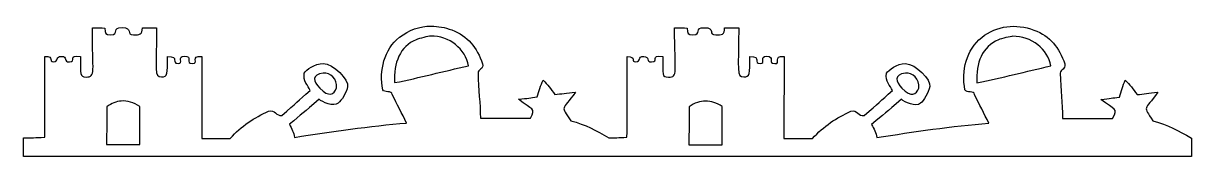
# Model space of a CAD drawing. Header units: centimetres. Extents: x -5.67 to 3.68, y 1.65 to 2.71.
import ezdxf

# ---------------------------------------------------------------- set-up
doc = ezdxf.new("R2010")
doc.units = ezdxf.units.CM
doc.header["$MEASUREMENT"] = 0
doc.layers.add('Layer 1', color=7, linetype='Continuous')

msp = doc.modelspace()

# ---------------------------------------------------------------- linework, layer by layer
at = {"layer": 'Layer 1', "color": 9}
for points, knots in [([(-2.40351, 2.69092), (-2.49443, 2.69066), (-2.58268, 2.6612), (-2.65817, 2.60162), (-2.65817, 2.60162), (-2.78014, 2.50536), (-2.82165, 2.33468), (-2.79129, 2.18242), (-2.79129, 2.18242), (-2.7796, 2.15599), (-2.71808, 2.17963), (-2.71522, 2.14439), (-2.71522, 2.14439), (-2.67723, 2.06808), (-2.63831, 1.99249), (-2.60029, 1.91619), (-2.60029, 1.91619), (-2.89147, 1.89464), (-3.20907, 1.84563), (-3.49739, 1.80209), (-3.49739, 1.80209), (-3.50419, 1.84001), (-3.52037, 1.87195), (-3.53873, 1.90627), (-3.53873, 1.90627), (-3.43401, 1.99237), (-3.42941, 1.99681), (-3.3006, 2.10801), (-3.3006, 2.10801), (-3.27605, 2.08179), (-3.18385, 2.0455), (-3.14846, 2.07494), (-3.14846, 2.07494), (-3.12037, 2.0983), (-3.08277, 2.15695), (-3.07239, 2.20806), (-3.07239, 2.20806), (-3.06177, 2.26033), (-3.18767, 2.39174), (-3.26752, 2.39244), (-3.26752, 2.39244), (-3.33653, 2.39305), (-3.40442, 2.34041), (-3.41966, 2.31637), (-3.41966, 2.31637), (-3.43088, 2.248), (-3.38849, 2.21783), (-3.37253, 2.17664), (-3.37253, 2.17664), (-3.47253, 2.08773), (-3.47863, 2.08113), (-3.59825, 1.97655), (-3.59825, 1.97655), (-3.64416, 1.96874), (-3.65189, 2.02702), (-3.70574, 2.01128), (-3.70574, 2.01128), (-3.8156, 1.96076), (-3.92515, 1.8928), (-4.01166, 1.793), (-4.01166, 1.793), (-4.12434, 1.793), (-4.13377, 1.79145), (-4.24069, 1.793), (-4.24069, 1.793), (-4.24069, 2.01525), (-4.23904, 2.22725), (-4.23904, 2.4495), (-4.23904, 2.4495), (-4.33512, 2.45653), (-4.25826, 2.38939), (-4.31345, 2.39245), (-4.31345, 2.39245), (-4.37893, 2.3914), (-4.30385, 2.451), (-4.38042, 2.45115), (-4.38042, 2.45115), (-4.43801, 2.45086), (-4.38332, 2.39215), (-4.4292, 2.39245), (-4.4292, 2.39245), (-4.49054, 2.39397), (-4.41299, 2.44884), (-4.51519, 2.4495), (-4.51519, 2.4495), (-4.5137, 2.30592), (-4.51309, 2.2864), (-4.56232, 2.28579), (-4.56232, 2.28579), (-4.62057, 2.28528), (-4.60413, 2.33332), (-4.60118, 2.6777), (-4.60118, 2.6777), (-4.60118, 2.6777), (-4.71528, 2.6777), (-4.71528, 2.6777), (-4.71528, 2.6777), (-4.71463, 2.62359), (-4.73996, 2.62012), (-4.78639, 2.6223), (-4.78639, 2.6223), (-4.85115, 2.61887), (-4.7856, 2.68122), (-4.87651, 2.67935), (-4.87651, 2.67935), (-4.96421, 2.68355), (-4.89164, 2.62284), (-4.96994, 2.6223), (-4.96994, 2.6223), (-5.01097, 2.62088), (-5.01451, 2.63034), (-5.01459, 2.67604), (-5.01459, 2.67604), (-5.03999, 2.67604), (-5.09006, 2.67769), (-5.11546, 2.67769), (-5.11546, 2.67769), (-5.11546, 2.31896), (-5.08706, 2.28485), (-5.16507, 2.28412), (-5.16507, 2.28412), (-5.22057, 2.28618), (-5.21003, 2.30023), (-5.21055, 2.44948), (-5.21055, 2.44948), (-5.31641, 2.46322), (-5.23655, 2.40594), (-5.29985, 2.40483), (-5.29985, 2.40483), (-5.34551, 2.40323), (-5.31305, 2.44829), (-5.36269, 2.44948), (-5.36269, 2.44948), (-5.41148, 2.45065), (-5.38409, 2.4087), (-5.42553, 2.40649), (-5.42553, 2.40649), (-5.47108, 2.40539), (-5.41434, 2.4489), (-5.49664, 2.44948), (-5.49664, 2.44948), (-5.49753, 2.23409), (-5.49519, 2.01829), (-5.49664, 1.8029), (-5.49664, 1.8029), (-5.58265, 1.79865), (-5.591, 1.79925), (-5.66779, 1.79959), (-5.66779, 1.79959), (-5.66779, 1.79959), (-5.66779, 1.64911), (-5.66779, 1.64911), (-5.66779, 1.64911), (-5.66779, 1.64911), (-1.00782, 1.64911), (-1.00782, 1.64911), (-1.00782, 1.64911), (-1.00782, 1.64911), (-1.00782, 1.64828), (-1.00782, 1.64828), (-1.00782, 1.64828), (-1.00782, 1.64828), (3.68275, 1.64828), (3.68275, 1.64828), (3.68275, 1.64828), (3.68275, 1.64828), (3.68275, 1.79628), (3.68275, 1.79628), (3.68275, 1.79628), (3.57212, 1.85698), (3.49734, 1.90075), (3.37352, 1.93436), (3.37352, 1.93436), (3.29004, 2.06021), (3.30313, 2.00819), (3.41238, 2.16256), (3.41238, 2.16256), (3.33926, 2.15351), (3.29726, 2.14964), (3.24619, 2.14354), (3.24619, 2.14354), (3.21493, 2.18954), (3.18721, 2.22272), (3.15193, 2.2593), (3.15193, 2.2593), (3.13186, 2.21584), (3.11757, 2.16957), (3.10563, 2.12453), (3.10563, 2.12453), (3.04486, 2.116), (3.03681, 2.11375), (2.95515, 2.10551), (2.95515, 2.10551), (3.06811, 2.01732), (3.09715, 2.03864), (3.05023, 1.95337), (3.05023, 1.95337), (3.05023, 1.95337), (2.65005, 1.95337), (2.65005, 1.95337), (2.65005, 1.95337), (2.64894, 2.07593), (2.63495, 2.17696), (2.63103, 2.31552), (2.63103, 2.31552), (2.63275, 2.34555), (2.67789, 2.34685), (2.66741, 2.38911), (2.66741, 2.38911), (2.62253, 2.51892), (2.55081, 2.61173), (2.42102, 2.65948), (2.42102, 2.65948), (2.27588, 2.71288), (2.12343, 2.6961), (2.00265, 2.60078), (2.00265, 2.60078), (1.88068, 2.50452), (1.83834, 2.33384), (1.8687, 2.18158), (1.8687, 2.18158), (1.88039, 2.15515), (1.94191, 2.17879), (1.94477, 2.14355), (1.94477, 2.14355), (1.98276, 2.06724), (2.02168, 1.99165), (2.0597, 1.91535), (2.0597, 1.91535), (1.76852, 1.8938), (1.45174, 1.84479), (1.16342, 1.80125), (1.16342, 1.80125), (1.15662, 1.83917), (1.13961, 1.87111), (1.12125, 1.90543), (1.12125, 1.90543), (1.22597, 1.99153), (1.2314, 1.99597), (1.3602, 2.10717), (1.3602, 2.10717), (1.38475, 2.08095), (1.47612, 2.04466), (1.51151, 2.0741), (1.51151, 2.0741), (1.5396, 2.09746), (1.5772, 2.15694), (1.58758, 2.20805), (1.58758, 2.20805), (1.5982, 2.26032), (1.4723, 2.39091), (1.39245, 2.3916), (1.39245, 2.3916), (1.32344, 2.39221), (1.25555, 2.33957), (1.24031, 2.31553), (1.24031, 2.31553), (1.22909, 2.24716), (1.27148, 2.21699), (1.28744, 2.1758), (1.28744, 2.1758), (1.18744, 2.08689), (1.18134, 2.08029), (1.06172, 1.97571), (1.06172, 1.97571), (1.01581, 1.9679), (1.00808, 2.02618), (0.95423, 2.01044), (0.95423, 2.01044), (0.84437, 1.95992), (0.73482, 1.89196), (0.64831, 1.79216), (0.64831, 1.79216), (0.53563, 1.79216), (0.5262, 1.79144), (0.41928, 1.79299), (0.41928, 1.79299), (0.41928, 2.01524), (0.42093, 2.22641), (0.42093, 2.44866), (0.42093, 2.44866), (0.32485, 2.45569), (0.40171, 2.38855), (0.34652, 2.39161), (0.34652, 2.39161), (0.28104, 2.39056), (0.35612, 2.45016), (0.27955, 2.45031), (0.27955, 2.45031), (0.22196, 2.45002), (0.27665, 2.39131), (0.23077, 2.39161), (0.23077, 2.39161), (0.16943, 2.39313), (0.24781, 2.448), (0.14561, 2.44866), (0.14561, 2.44866), (0.1471, 2.30508), (0.14688, 2.28556), (0.09765, 2.28495), (0.09765, 2.28495), (0.0394, 2.28444), (0.05584, 2.33248), (0.05879, 2.67686), (0.05879, 2.67686), (0.05879, 2.67686), (-0.05531, 2.67686), (-0.05531, 2.67686), (-0.05531, 2.67686), (-0.05466, 2.62275), (-0.07999, 2.61928), (-0.12642, 2.62146), (-0.12642, 2.62146), (-0.19118, 2.61803), (-0.1248, 2.68038), (-0.21572, 2.67851), (-0.21572, 2.67851), (-0.30342, 2.68271), (-0.23085, 2.622), (-0.30915, 2.62146), (-0.30915, 2.62146), (-0.35018, 2.62004), (-0.35455, 2.63033), (-0.35463, 2.67603), (-0.35463, 2.67603), (-0.38003, 2.67603), (-0.4301, 2.67686), (-0.4555, 2.67686), (-0.4555, 2.67686), (-0.4555, 2.31813), (-0.42628, 2.28402), (-0.50428, 2.28329), (-0.50428, 2.28329), (-0.55978, 2.28535), (-0.55006, 2.2994), (-0.55058, 2.44865), (-0.55058, 2.44865), (-0.65644, 2.46239), (-0.57658, 2.40594), (-0.63988, 2.40483), (-0.63988, 2.40483), (-0.68554, 2.40323), (-0.65308, 2.44746), (-0.70272, 2.44865), (-0.70272, 2.44865), (-0.75151, 2.44982), (-0.72412, 2.40787), (-0.76556, 2.40566), (-0.76556, 2.40566), (-0.81111, 2.40456), (-0.75355, 2.44807), (-0.83584, 2.44865), (-0.83584, 2.44865), (-0.83672, 2.23326), (-0.83522, 2.01828), (-0.83667, 1.8029), (-0.83667, 1.8029), (-0.90835, 1.79936), (-0.93225, 1.79869), (-0.98054, 1.79877), (-0.98054, 1.79877), (-1.08928, 1.85849), (-1.16393, 1.90193), (-1.28646, 1.9352), (-1.28646, 1.9352), (-1.36994, 2.06105), (-1.35767, 2.00903), (-1.24843, 2.1634), (-1.24843, 2.1634), (-1.32155, 2.15435), (-1.36272, 2.15048), (-1.41379, 2.14438), (-1.41379, 2.14438), (-1.44505, 2.19038), (-1.47277, 2.22356), (-1.50805, 2.26014), (-1.50805, 2.26014), (-1.52812, 2.21668), (-1.54241, 2.17041), (-1.55435, 2.12537), (-1.55435, 2.12537), (-1.61512, 2.11684), (-1.62399, 2.11459), (-1.70566, 2.10635), (-1.70566, 2.10635), (-1.5927, 2.01816), (-1.56284, 2.03948), (-1.60975, 1.95421), (-1.60975, 1.95421), (-1.60975, 1.95421), (-2.00993, 1.95421), (-2.00993, 1.95421), (-2.00993, 1.95421), (-2.01104, 2.07677), (-2.02503, 2.1778), (-2.02895, 2.31636), (-2.02895, 2.31636), (-2.02723, 2.34639), (-1.98209, 2.34769), (-1.99257, 2.38995), (-1.99257, 2.38995), (-2.03745, 2.51976), (-2.10917, 2.61257), (-2.23896, 2.66032), (-2.23896, 2.66032), (-2.29339, 2.68034), (-2.34895, 2.69106), (-2.4035, 2.69091), (-2.4035, 2.69091), (-2.4035, 2.69091), (-2.40351, 2.69092), (-2.40351, 2.69092)], [0, 0, 0, 0, 0.0096154, 0.0096154, 0.0096154, 0.0096154, 0.0192308, 0.0192308, 0.0192308, 0.0192308, 0.0288462, 0.0288462, 0.0288462, 0.0288462, 0.0384615, 0.0384615, 0.0384615, 0.0384615, 0.0480769, 0.0480769, 0.0480769, 0.0480769, 0.0576923, 0.0576923, 0.0576923, 0.0576923, 0.0673077, 0.0673077, 0.0673077, 0.0673077, 0.0769231, 0.0769231, 0.0769231, 0.0769231, 0.0865385, 0.0865385, 0.0865385, 0.0865385, 0.0961538, 0.0961538, 0.0961538, 0.0961538, 0.1057692, 0.1057692, 0.1057692, 0.1057692, 0.1153846, 0.1153846, 0.1153846, 0.1153846, 0.125, 0.125, 0.125, 0.125, 0.1346154, 0.1346154, 0.1346154, 0.1346154, 0.1442308, 0.1442308, 0.1442308, 0.1442308, 0.1538462, 0.1538462, 0.1538462, 0.1538462, 0.1634615, 0.1634615, 0.1634615, 0.1634615, 0.1730769, 0.1730769, 0.1730769, 0.1730769, 0.1826923, 0.1826923, 0.1826923, 0.1826923, 0.1923077, 0.1923077, 0.1923077, 0.1923077, 0.2019231, 0.2019231, 0.2019231, 0.2019231, 0.2115385, 0.2115385, 0.2115385, 0.2115385, 0.2211538, 0.2211538, 0.2211538, 0.2211538, 0.2307692, 0.2307692, 0.2307692, 0.2307692, 0.2403846, 0.2403846, 0.2403846, 0.2403846, 0.25, 0.25, 0.25, 0.25, 0.2596154, 0.2596154, 0.2596154, 0.2596154, 0.2692308, 0.2692308, 0.2692308, 0.2692308, 0.2788462, 0.2788462, 0.2788462, 0.2788462, 0.2884615, 0.2884615, 0.2884615, 0.2884615, 0.2980769, 0.2980769, 0.2980769, 0.2980769, 0.3076923, 0.3076923, 0.3076923, 0.3076923, 0.3173077, 0.3173077, 0.3173077, 0.3173077, 0.3269231, 0.3269231, 0.3269231, 0.3269231, 0.3365385, 0.3365385, 0.3365385, 0.3365385, 0.3461538, 0.3461538, 0.3461538, 0.3461538, 0.3557692, 0.3557692, 0.3557692, 0.3557692, 0.3653846, 0.3653846, 0.3653846, 0.3653846, 0.375, 0.375, 0.375, 0.375, 0.3846154, 0.3846154, 0.3846154, 0.3846154, 0.3942308, 0.3942308, 0.3942308, 0.3942308, 0.4038462, 0.4038462, 0.4038462, 0.4038462, 0.4134615, 0.4134615, 0.4134615, 0.4134615, 0.4230769, 0.4230769, 0.4230769, 0.4230769, 0.4326923, 0.4326923, 0.4326923, 0.4326923, 0.4423077, 0.4423077, 0.4423077, 0.4423077, 0.4519231, 0.4519231, 0.4519231, 0.4519231, 0.4615385, 0.4615385, 0.4615385, 0.4615385, 0.4711538, 0.4711538, 0.4711538, 0.4711538, 0.4807692, 0.4807692, 0.4807692, 0.4807692, 0.4903846, 0.4903846, 0.4903846, 0.4903846, 0.5, 0.5, 0.5, 0.5, 0.5096154, 0.5096154, 0.5096154, 0.5096154, 0.5192308, 0.5192308, 0.5192308, 0.5192308, 0.5288462, 0.5288462, 0.5288462, 0.5288462, 0.5384615, 0.5384615, 0.5384615, 0.5384615, 0.5480769, 0.5480769, 0.5480769, 0.5480769, 0.5576923, 0.5576923, 0.5576923, 0.5576923, 0.5673077, 0.5673077, 0.5673077, 0.5673077, 0.5769231, 0.5769231, 0.5769231, 0.5769231, 0.5865385, 0.5865385, 0.5865385, 0.5865385, 0.5961538, 0.5961538, 0.5961538, 0.5961538, 0.6057692, 0.6057692, 0.6057692, 0.6057692, 0.6153846, 0.6153846, 0.6153846, 0.6153846, 0.625, 0.625, 0.625, 0.625, 0.6346154, 0.6346154, 0.6346154, 0.6346154, 0.6442308, 0.6442308, 0.6442308, 0.6442308, 0.6538462, 0.6538462, 0.6538462, 0.6538462, 0.6634615, 0.6634615, 0.6634615, 0.6634615, 0.6730769, 0.6730769, 0.6730769, 0.6730769, 0.6826923, 0.6826923, 0.6826923, 0.6826923, 0.6923077, 0.6923077, 0.6923077, 0.6923077, 0.7019231, 0.7019231, 0.7019231, 0.7019231, 0.7115385, 0.7115385, 0.7115385, 0.7115385, 0.7211538, 0.7211538, 0.7211538, 0.7211538, 0.7307692, 0.7307692, 0.7307692, 0.7307692, 0.7403846, 0.7403846, 0.7403846, 0.7403846, 0.75, 0.75, 0.75, 0.75, 0.7596154, 0.7596154, 0.7596154, 0.7596154, 0.7692308, 0.7692308, 0.7692308, 0.7692308, 0.7788462, 0.7788462, 0.7788462, 0.7788462, 0.7884615, 0.7884615, 0.7884615, 0.7884615, 0.7980769, 0.7980769, 0.7980769, 0.7980769, 0.8076923, 0.8076923, 0.8076923, 0.8076923, 0.8173077, 0.8173077, 0.8173077, 0.8173077, 0.8269231, 0.8269231, 0.8269231, 0.8269231, 0.8365385, 0.8365385, 0.8365385, 0.8365385, 0.8461538, 0.8461538, 0.8461538, 0.8461538, 0.8557692, 0.8557692, 0.8557692, 0.8557692, 0.8653846, 0.8653846, 0.8653846, 0.8653846, 0.875, 0.875, 0.875, 0.875, 0.8846154, 0.8846154, 0.8846154, 0.8846154, 0.8942308, 0.8942308, 0.8942308, 0.8942308, 0.9038462, 0.9038462, 0.9038462, 0.9038462, 0.9134615, 0.9134615, 0.9134615, 0.9134615, 0.9230769, 0.9230769, 0.9230769, 0.9230769, 0.9326923, 0.9326923, 0.9326923, 0.9326923, 0.9423077, 0.9423077, 0.9423077, 0.9423077, 0.9519231, 0.9519231, 0.9519231, 0.9519231, 0.9615385, 0.9615385, 0.9615385, 0.9615385, 0.9711538, 0.9711538, 0.9711538, 0.9711538, 0.9807692, 0.9807692, 0.9807692, 0.9807692, 1, 1, 1, 1]), ([(-2.40847, 2.61072), (-2.25988, 2.61426), (-2.1259, 2.50757), (-2.10503, 2.37342), (-2.10503, 2.37342), (-2.30349, 2.33056), (-2.49415, 2.27871), (-2.69621, 2.23947), (-2.69621, 2.23947), (-2.70688, 2.39685), (-2.65158, 2.53006), (-2.52423, 2.5826), (-2.52423, 2.5826), (-2.49875, 2.59311), (-2.4266, 2.61028), (-2.40847, 2.61071), (-2.40847, 2.61071), (-2.40847, 2.61071), (-2.40847, 2.61072), (-2.40847, 2.61072)], [0, 0, 0, 0, 0.1666667, 0.1666667, 0.1666667, 0.1666667, 0.3333333, 0.3333333, 0.3333333, 0.3333333, 0.5, 0.5, 0.5, 0.5, 0.6666667, 0.6666667, 0.6666667, 0.6666667, 1, 1, 1, 1]), ([(2.2515, 2.6099), (2.40009, 2.61344), (2.53407, 2.50675), (2.55494, 2.3726), (2.55494, 2.3726), (2.35648, 2.32974), (2.16665, 2.27789), (1.96459, 2.23865), (1.96459, 2.23865), (1.95392, 2.39603), (2.00839, 2.52924), (2.13574, 2.58178), (2.13574, 2.58178), (2.16122, 2.59229), (2.23337, 2.60946), (2.2515, 2.60989), (2.2515, 2.60989), (2.2515, 2.60989), (2.2515, 2.6099), (2.2515, 2.6099)], [0, 0, 0, 0, 0.1666667, 0.1666667, 0.1666667, 0.1666667, 0.3333333, 0.3333333, 0.3333333, 0.3333333, 0.5, 0.5, 0.5, 0.5, 0.6666667, 0.6666667, 0.6666667, 0.6666667, 1, 1, 1, 1]), ([(-3.26754, 2.31637), (-3.21262, 2.3214), (-3.15034, 2.2693), (-3.16171, 2.19731), (-3.16171, 2.19731), (-3.18021, 2.14598), (-3.22099, 2.11835), (-3.29566, 2.19566), (-3.29566, 2.19566), (-3.34905, 2.24993), (-3.36197, 2.30284), (-3.26755, 2.31638), (-3.26755, 2.31638), (-3.26755, 2.31638), (-3.26754, 2.31637), (-3.26754, 2.31637)], [0, 0, 0, 0, 0.2, 0.2, 0.2, 0.2, 0.4, 0.4, 0.4, 0.4, 0.6, 0.6, 0.6, 0.6, 1, 1, 1, 1]), ([(1.39243, 2.31555), (1.44735, 2.32058), (1.50963, 2.26848), (1.49826, 2.19649), (1.49826, 2.19649), (1.47976, 2.14516), (1.43898, 2.11753), (1.36431, 2.19484), (1.36431, 2.19484), (1.31092, 2.24911), (1.298, 2.30202), (1.39242, 2.31556), (1.39242, 2.31556), (1.39242, 2.31556), (1.39243, 2.31555), (1.39243, 2.31555)], [0, 0, 0, 0, 0.2, 0.2, 0.2, 0.2, 0.4, 0.4, 0.4, 0.4, 0.6, 0.6, 0.6, 0.6, 1, 1, 1, 1]), ([(-4.88481, 2.09231), (-4.83522, 2.09621), (-4.78489, 2.08084), (-4.73433, 2.04932), (-4.73433, 2.04932), (-4.73433, 2.04932), (-4.73433, 1.74422), (-4.73433, 1.74422), (-4.73433, 1.74422), (-4.73433, 1.74422), (-5.00139, 1.74422), (-5.00139, 1.74422), (-5.00139, 1.74422), (-5.00139, 1.83947), (-4.99974, 1.95159), (-4.99974, 2.04684), (-4.99974, 2.04684), (-4.96163, 2.07419), (-4.92338, 2.08928), (-4.88481, 2.09232), (-4.88481, 2.09232), (-4.88481, 2.09232), (-4.88481, 2.09231), (-4.88481, 2.09231)], [0, 0, 0, 0, 0.1428571, 0.1428571, 0.1428571, 0.1428571, 0.2857143, 0.2857143, 0.2857143, 0.2857143, 0.4285714, 0.4285714, 0.4285714, 0.4285714, 0.5714286, 0.5714286, 0.5714286, 0.5714286, 0.7142857, 0.7142857, 0.7142857, 0.7142857, 1, 1, 1, 1]), ([(-0.20747, 2.09231), (-0.1633, 2.09204), (-0.11929, 2.07651), (-0.07435, 2.04849), (-0.07435, 2.04849), (-0.07435, 2.04849), (-0.07435, 1.74339), (-0.07435, 1.74339), (-0.07435, 1.74339), (-0.07435, 1.74339), (-0.34059, 1.74339), (-0.34059, 1.74339), (-0.34059, 1.74339), (-0.34059, 1.83864), (-0.33894, 1.95076), (-0.33894, 2.04601), (-0.33894, 2.04601), (-0.29539, 2.07727), (-0.25164, 2.09258), (-0.20748, 2.09231), (-0.20748, 2.09231), (-0.20748, 2.09231), (-0.20747, 2.09231), (-0.20747, 2.09231)], [0, 0, 0, 0, 0.1428571, 0.1428571, 0.1428571, 0.1428571, 0.2857143, 0.2857143, 0.2857143, 0.2857143, 0.4285714, 0.4285714, 0.4285714, 0.4285714, 0.5714286, 0.5714286, 0.5714286, 0.5714286, 0.7142857, 0.7142857, 0.7142857, 0.7142857, 1, 1, 1, 1])]:
    msp.add_open_spline(points, degree=3, knots=knots, dxfattribs=at)

doc.saveas('drawing.dxf')
